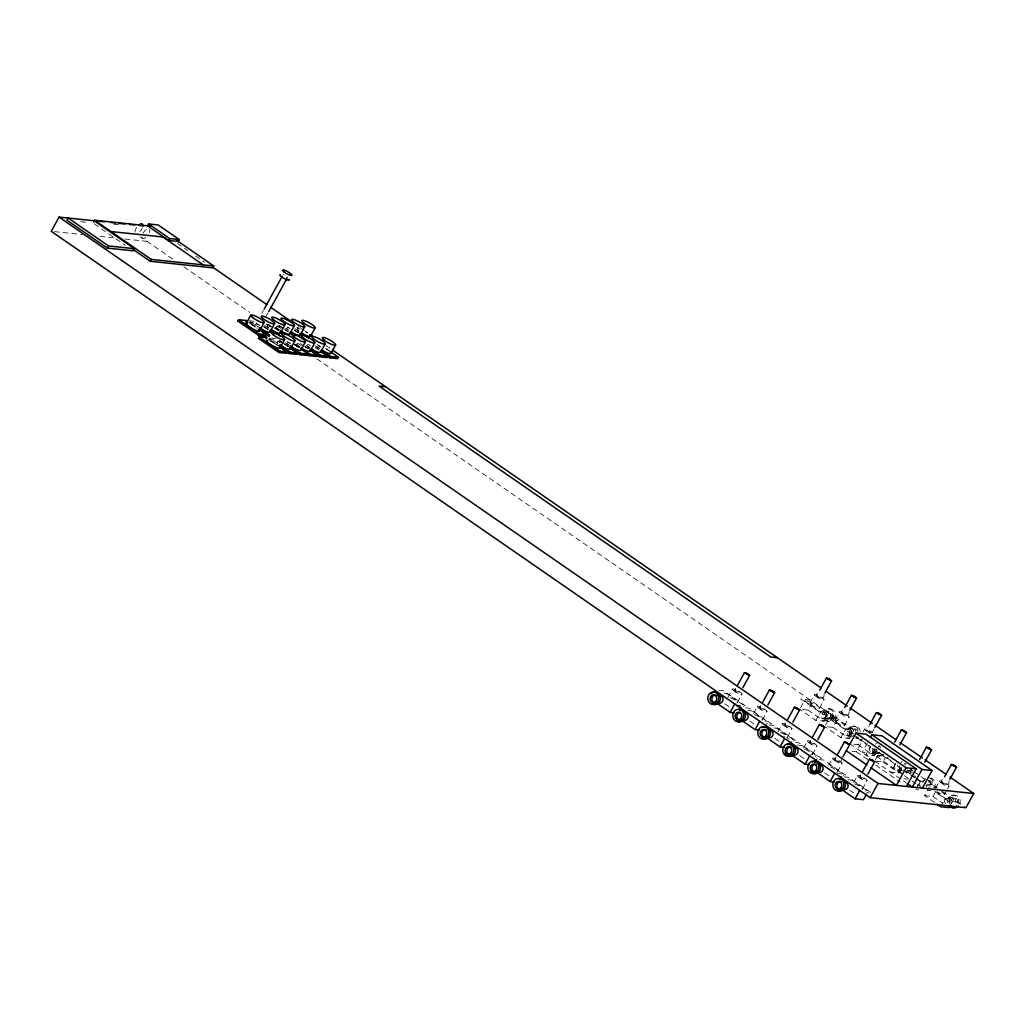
<?xml version="1.0" encoding="UTF-8"?>
<svg xmlns="http://www.w3.org/2000/svg" width="1025" height="1025" viewBox="0 0 1025 1025"><rect width="100%" height="100%" fill="white"/><g stroke="black" fill="none" stroke-linecap="round" stroke-linejoin="round"><path stroke-width="0.75" stroke-dasharray="5 3.75" d="M125.012 239.03L146.985 241.336L148.407 238.748M254.354 326.937L256.609 322.824M261.887 313.227L263.399 310.485M266.487 315.674L267.999 312.933M277.762 345.592L268.781 339.365L269.549 337.968L278.531 344.195M297.186 328.987L298.723 326.193M727.853 697.538L732.465 689.146M734.694 690.389C747.558 694.438 730.569 694.271 736.193 687.66M737.423 702.637L742.036 694.245M753.606 713.413L757.449 706.43M759.679 707.673C772.543 711.722 755.553 711.555 761.178 704.944M762.421 719.909L767.033 711.529M777.821 732.093L782.434 723.701M784.676 724.944C797.527 729.006 780.55 728.826 786.175 722.228M800.474 707.801L804.317 700.818L812.633 701.689L808.02 710.082L802.485 709.492M787.405 737.193L792.017 728.801M809.917 703.022L814.529 694.63M824.113 694.399C824.51 702.958 811.672 695.949 818.937 691.683M819.5 708.121L824.113 699.729M815.823 720.357L820.436 711.965L828.764 712.836L824.151 721.228L815.823 720.357L799.705 709.197M803.587 747.981L807.431 740.985M809.66 742.228C822.511 746.277 805.535 746.11 811.159 739.499M825.458 725.085L829.302 718.089L837.63 718.973L833.017 727.353L826.086 726.635M812.389 754.477L817.002 746.085M834.901 720.293L839.513 711.914M849.11 711.683C849.494 720.242 836.656 713.233 843.934 708.954M844.485 725.392L849.097 717.013M840.82 737.628L845.433 729.249L853.748 730.12L849.136 738.5L840.82 737.628L824.689 726.482M828.648 765.316L832.492 758.321M841.41 759.563C841.487 765.662 831.224 760.012 836.221 756.847M837.463 771.812L842.076 763.42M862.96 731.991L864.498 729.185M853.838 744.201L858.002 744.637L861.077 739.051M870.507 732.939L866.663 730.325L868.918 726.238M852.044 751.325L856.362 751.773L862.32 740.934M871.852 733.042L874.094 728.954M867.406 742.907L862.192 752.388L872.275 753.439L903.127 774.785M853.633 782.6L857.477 775.605M872.275 753.439L875.248 748.019M859.719 776.848C872.57 780.896 855.593 780.73 861.218 774.118M854.299 735.373L870.417 746.52L865.805 754.913L874.12 755.784L877.195 750.197M875.44 759.653L879.283 752.658L894.159 762.946M862.448 789.096L867.06 780.704M876.055 761.191L882.986 761.921L885.293 757.718M895.402 763.804L890.789 772.197L899.104 773.068L902.179 767.469M909.867 772.145L911.404 769.339M916.542 788.084L920.386 781.088L923.166 781.383M934.569 802.473L924.652 795.605L929.252 787.226M935.62 788.02L939.464 781.037M924.652 795.605L932.968 796.476L935.274 792.287M949.06 780.807C949.445 789.365 936.607 782.357 943.884 778.077M944.435 794.516L946.741 790.326M947.51 788.93L949.048 786.137M940.771 806.752L945.383 798.373L953.698 799.244L950.623 804.83M816.694 695.77L821.871 698.486M841.679 713.041L846.855 715.77M834.734 759.563L839.911 762.28M866.663 730.325L871.775 732.824M941.629 782.165L946.805 784.894M283.105 274.738L284.245 274.969M113.916 224.257L118.605 224.744M80.757 221.656L88.406 222.463M54.389 231.624L82.641 234.584M99.899 236.403L115.594 238.043M249.113 320.787L256.903 321.607M248.345 322.183L256.135 323.003L259.991 325.668M271.1 338.135L277.339 338.788M268.781 339.365L276.571 340.185M719.076 690.414L723.765 690.901L746.482 706.622L743.368 706.289M810.224 700.011L800.858 699.037L823.587 714.745L832.941 715.732M724.124 693.4L726.904 693.682L743.022 704.841M828.303 708.723L830.019 708.903M823.126 710.825L829.417 711.491M745.623 707.852L748.75 708.185L771.466 723.893L766.79 723.407M835.208 717.295L825.855 716.308L848.572 732.029L853.248 732.516M747.738 710.53L751.889 710.966L768.007 722.113L765.239 721.831M822.832 718.423L829.123 719.089M827.828 721.318L829.545 721.498M853.287 726.007L855.004 726.187M848.111 728.109L854.402 728.762M769.058 724.97L773.734 725.469L796.463 741.178L793.337 740.857M850.84 733.592L853.953 733.926M774.106 727.955L776.873 728.25L793.004 739.397L787.456 738.82M847.829 735.707L852.403 736.193A3.805 3.331 -84 0 1 849.2 732.657A3.805 3.331 -84 0 1 852.108 728.634A3.805 3.331 -84 0 1 855.811 731.466M876.683 749.634L873.556 749.313L853.364 735.335M795.605 742.42L798.718 742.741L821.448 758.462L816.771 757.975M797.706 745.098L801.87 745.534L817.988 756.681L815.221 756.386M872.813 752.991L879.104 753.644M877.81 755.886L879.514 756.066M819.116 759.589L823.793 760.089L846.509 775.797L843.396 775.464M907.048 770.223L912.583 770.813M897.798 770.275L902.372 770.749A3.805 3.331 -84 0 1 899.322 765.906M903.819 778.769L907.971 779.205M837.515 773.439L843.05 774.016L826.932 762.869M926.651 784.202L932.891 784.855M844.1 776.873L848.777 777.36L871.506 793.081L866.817 792.581M925.806 785.432L935.159 786.418M933.416 787.661L936.197 787.943M847.765 779.705L851.929 780.153L868.047 791.3L865.267 791.005M915.773 789.481L918.554 789.762M953.237 795.131L954.954 795.31M948.061 797.232L954.352 797.886M957.875 802.127L948.522 801.153L934.633 791.543M286.833 277.327L287.333 276.853M300.082 327.641L303.938 330.306M304.899 330.934L307.795 332.971M325.963 345.502L329.909 348.231M177.184 243.245L187.716 250.536M195.621 255.994L204.833 262.374M296.75 327.257L299.313 329.038M325.642 348.372L329.499 351.037M294.854 328.602L299.992 332.151M317.173 344.438L321.017 347.103M294.79 330.101L298.647 332.766M294.085 329.999L297.942 332.664M315.277 345.784L320.415 349.333M287.602 327.052L290.165 328.833M315.226 347.283L319.082 349.948M285.706 328.397L288.281 330.165M308.038 344.233L310.601 346.014M279.248 325.45L283.105 328.115M284.399 329.012L288.243 331.677M278.518 325.348L283.656 328.897M306.142 345.579L309.998 348.244M277.198 325.963L281.055 328.628M304.822 346.194L308.679 348.859M300.235 343.426L304.092 346.091M305.373 346.975L307.948 348.756M275.315 327.308L279.159 329.973M297.634 343.144L301.491 345.809M275.046 328.026L278.903 330.691M268.114 324.259L273.252 327.808M146.985 241.336L174.634 260.452M183.847 266.833L249.69 312.356M266.795 324.195L270.754 326.924M295.764 344.233L299.723 346.963M316.827 358.801L855.401 731.261M910.174 769.134L912.698 770.89M913.826 771.671L937.683 788.161M942.539 791.518L965.934 807.713M140.143 236.762L142.462 238.364M266.564 324.092L270.421 326.757M295.738 344.49L299.595 347.155M294.188 344.323L299.326 347.872M264.681 325.438L268.537 328.102M287 341.274L290.844 343.939M264.617 326.937L268.473 329.602M263.912 326.834L267.768 329.499M804.317 700.818L820.436 711.965M829.302 718.089L845.433 729.249M906.753 771.658L910.469 774.221M911.712 775.079L915.428 777.655M916.67 778.513L920.386 781.088M935.453 791.505L945.383 798.373M875.824 750.877L898.541 766.585M903.332 769.903L909.649 774.272M910.918 775.143L914.697 777.757M915.966 778.628L922.269 782.998M285.104 342.619L288.96 345.284M279.915 340.569L283.771 343.234M285.053 344.118L288.909 346.783M279.197 340.467L283.054 343.132M284.335 344.016L288.192 346.681M250.395 321.671L258.108 327.013M277.865 341.069L280.427 342.85M250.369 323.183L256.788 327.628M904.409 775.669L910.841 780.115M912.122 781.012L915.978 783.677M917.26 784.561L921.116 787.226M249.626 323.08L257.339 328.41M808.02 710.082L824.151 721.228M833.017 727.353L849.136 738.5M858.002 744.637L874.12 755.784M882.986 761.921L899.104 773.068M932.968 796.476L942.885 803.344M269.511 339.48L278.505 345.694M849.687 743.766L868.611 756.834M874.671 761.05L905.895 782.613M94.287 223.847L125.486 245.423M856.362 751.773L867.932 759.781M875.645 765.111L900.078 782.011M724.777 703.791L729.736 707.224M749.762 721.075L754.72 724.496M774.746 738.359L779.705 741.78M799.731 755.63L804.689 759.064M824.805 772.965L829.763 776.399M849.789 790.249L857.233 795.4M286.564 277.301A5.433 1.127 28.8 0 1 287.628 278.031M149.663 229.357A5.868 2.55 -55.3 0 1 149.291 232.56M145.883 237.339A5.868 2.55 -55.3 0 1 141.911 236.929M143.052 233.277A5.868 2.55 -55.3 0 1 147.805 228.639M142.36 227.755A5.868 2.55 -55.3 0 1 139.977 231.547M134.98 232.137A5.868 2.55 -55.3 0 1 136.927 227.191M270.254 341.21A7.611 1.589 28.8 0 1 278.3 345.771M289.165 345.194A7.611 1.589 28.8 0 1 291.074 343.388M294.47 344.964A7.611 1.589 28.8 0 1 300.12 348.859M299.864 347.18A7.611 1.589 28.8 0 1 300.428 344.374M305.553 346.924A7.611 1.589 28.8 0 1 307.141 347.936M310.255 348.269A7.611 1.589 28.8 0 1 310.831 345.463M315.943 348.013A7.611 1.589 28.8 0 1 317.532 349.025M288.486 330.088A7.611 1.589 28.8 0 1 288.947 327.795M295.52 330.832A7.611 1.589 28.8 0 1 298.442 332.843M279.428 329.999A7.611 1.589 28.8 0 1 276.353 326.808M276.673 326.514A7.611 1.589 28.8 0 1 279.992 327.193M285.117 329.73A7.611 1.589 28.8 0 1 288.038 331.754M319.339 348.359A7.611 1.589 28.8 0 1 321.248 346.553M326.373 349.102A7.611 1.589 28.8 0 1 329.294 351.127M251.471 324.72A7.611 1.589 28.8 0 1 256.532 327.59M277.749 343.208A7.611 1.589 28.8 0 1 280.658 342.299M284.053 343.862A7.611 1.589 28.8 0 1 287.359 345.873M258.313 326.924A7.611 1.589 28.8 0 1 260.222 325.117M263.617 326.68A7.611 1.589 28.8 0 1 266.923 328.692M268.742 328.026A7.611 1.589 28.8 0 1 270.651 326.206M274.047 327.782A7.611 1.589 28.8 0 1 278.697 330.78M298.916 331.178A7.611 1.589 28.8 0 1 300.825 329.371M305.95 331.921A7.611 1.589 28.8 0 1 307.526 332.946M850.084 737.705A6.304 5.535 -84 0 1 849.866 727.25A6.304 5.535 -84 0 1 858.463 730.761M856.798 736.821A6.304 5.535 -84 0 1 855.619 737.808M850.686 736.873A6.304 5.535 -84 0 1 852.864 726.623A6.304 5.535 -84 0 1 860.308 732.58M858.514 737.001A6.304 5.535 -84 0 1 855.978 738.589M851.801 735.22A3.805 3.331 -84 0 1 852.71 729.249A3.805 3.331 -84 0 1 857.515 731.645M876.298 749.249A3.805 3.331 -84 0 1 871.16 752.452A3.805 3.331 -84 0 1 871.404 745.867M878.527 746.008A3.805 3.331 -84 0 1 880.488 747.814M879.796 752.401A3.805 3.331 -84 0 1 874.338 748.634M881.782 754.105A6.304 5.535 -84 0 1 875.068 754.989A6.304 5.535 -84 0 1 872.762 747.866M875.478 744.086A6.304 5.535 -84 0 1 876.836 743.471M883.499 754.285A6.304 5.535 -84 0 1 876.785 755.169A6.304 5.535 -84 0 1 874.466 748.045M880.795 753.17A3.805 3.331 -84 0 1 875.901 749.788M878.515 746.162A3.805 3.331 -84 0 1 880.244 746.187M862.076 739.858A5.433 1.127 28.8 0 1 861.128 739.14M870.302 733.516A5.433 1.127 28.8 0 1 867.829 732.196M866.689 731.466A5.433 1.127 28.8 0 1 865.638 729.006A5.433 1.127 28.8 0 1 872.852 732.721M901.129 767.507A3.805 3.331 -84 0 1 896.145 769.737A3.805 3.331 -84 0 1 895.683 763.74M904.306 763.689A3.805 3.331 -84 0 1 905.485 765.098M907.702 770.095A6.304 5.535 -84 0 1 905.587 772.363M901.372 772.927A6.304 5.535 -84 0 1 897.746 765.137M909.418 770.275A6.304 5.535 -84 0 1 905.946 773.158M900.668 771.428A6.304 5.535 -84 0 1 899.207 766.943M901.001 762.523A6.304 5.535 -84 0 1 902.179 761.537M905.229 763.471A3.805 3.331 -84 0 1 906.023 763.868M901.769 769.775A3.805 3.331 -84 0 1 900.898 767.072M888.201 757.872A5.433 1.127 28.8 0 1 887.073 757.142M919.963 785.598A3.805 3.331 -84 0 1 924.729 780.486M928.509 780.576A3.805 3.331 -84 0 1 929.765 786.957M929.675 778.09A6.304 5.535 -84 0 1 933.301 785.868M922.731 782.421A6.304 5.535 -84 0 1 925.46 778.641M929.97 778.026A6.304 5.535 -84 0 1 934.403 787.559M930.931 790.442A6.304 5.535 -84 0 1 928.073 790.39M928.496 780.73A3.805 3.331 -84 0 1 932.045 786.367M926.754 787.059A3.805 3.331 -84 0 1 926.254 786.265M915.671 776.463A5.433 1.127 28.8 0 1 914.415 775.848M911.097 773.708A5.433 1.127 28.8 0 1 912.468 772.414M945.46 803.677A3.805 3.331 -84 0 1 945.447 798.539A3.805 3.331 -84 0 1 949.944 797.95A3.805 3.331 -84 0 1 950.739 802.985M949.534 803.357A3.805 3.331 -84 0 1 950.944 798.193A3.805 3.331 -84 0 1 955.454 799.667A3.805 3.331 -84 0 1 954.044 804.83M947.6 802.959A6.304 5.535 -84 0 1 953.955 795.195A6.304 5.535 -84 0 1 957.683 804.663M949.317 803.139A6.304 5.535 -84 0 1 955.672 795.374A6.304 5.535 -84 0 1 959.4 804.843M951.238 803.536A3.805 3.331 -84 0 1 952.404 798.539A3.805 3.331 -84 0 1 956.863 799.295A3.805 3.331 -84 0 1 956.466 804.42M941.117 791.518A5.433 1.127 28.8 0 1 943.974 794.772A5.433 1.127 28.8 0 1 937.042 791.697M730.453 697.807A5.433 1.127 28.8 0 1 736.193 701.062A5.433 1.127 28.8 0 1 736.668 702.868M754.413 714.745A5.433 1.127 28.8 0 1 760.23 717.641A5.433 1.127 28.8 0 1 762.19 720.127M780.422 732.363A5.433 1.127 28.8 0 1 786.175 735.63A5.433 1.127 28.8 0 1 786.649 737.436M784.804 736.924A5.433 1.127 28.8 0 1 783.625 736.424M811.633 754.707A5.433 1.127 28.8 0 1 810.826 754.541M804.382 749.301A5.433 1.127 28.8 0 1 810.198 752.196A5.433 1.127 28.8 0 1 812.172 754.682M830.481 766.982A5.433 1.127 28.8 0 1 836.221 770.249A5.433 1.127 28.8 0 1 836.707 772.056M854.44 783.92A5.433 1.127 28.8 0 1 860.257 786.816A5.433 1.127 28.8 0 1 862.23 789.301M825.24 717.359A3.805 3.331 -84 0 0 823.985 710.966A3.805 3.331 -84 0 0 819.718 715.553A3.805 3.331 -84 0 0 825.24 717.359M829.814 717.833A3.805 3.331 -84 0 0 828.559 711.452A3.805 3.331 -84 0 0 824.292 716.039A3.805 3.331 -84 0 0 829.814 717.833M831.813 719.55A6.304 5.535 -84 0 0 829.725 708.967A6.304 5.535 -84 0 0 822.652 716.565A6.304 5.535 -84 0 0 831.813 719.55M833.53 719.729A6.304 5.535 -84 0 0 831.442 709.146A6.304 5.535 -84 0 0 824.369 716.744A6.304 5.535 -84 0 0 833.53 719.729M831.531 718.012A3.805 3.331 -84 0 0 830.276 711.632A3.805 3.331 -84 0 0 826.009 716.219A3.805 3.331 -84 0 0 831.531 718.012M811.147 704.585A5.433 1.127 28.8 0 0 819.27 708.326A5.433 1.127 28.8 0 0 813.696 703.791A5.433 1.127 28.8 0 0 811.147 704.585M815.759 696.193A5.433 1.127 28.8 0 0 823.882 699.947A5.433 1.127 28.8 0 0 818.309 695.398A5.433 1.127 28.8 0 0 815.759 696.193M850.225 734.643A3.805 3.331 -84 0 0 848.969 728.25A3.805 3.331 -84 0 0 844.702 732.837A3.805 3.331 -84 0 0 850.225 734.643M836.144 721.869A5.433 1.127 28.8 0 0 844.254 725.61A5.433 1.127 28.8 0 0 838.681 721.075A5.433 1.127 28.8 0 0 836.144 721.869M840.756 713.477A5.433 1.127 28.8 0 0 848.867 717.218A5.433 1.127 28.8 0 0 843.293 712.683A5.433 1.127 28.8 0 0 840.756 713.477M940.707 782.6A5.433 1.127 28.8 0 0 948.817 786.342A5.433 1.127 28.8 0 0 943.243 781.806A5.433 1.127 28.8 0 0 940.707 782.6M733.695 690.709A5.433 1.127 28.8 0 0 741.818 694.45A5.433 1.127 28.8 0 0 736.245 689.915A5.433 1.127 28.8 0 0 733.695 690.709M758.679 707.993A5.433 1.127 28.8 0 0 766.803 711.734A5.433 1.127 28.8 0 0 761.229 707.199A5.433 1.127 28.8 0 0 758.679 707.993M783.677 725.264A5.433 1.127 28.8 0 0 791.787 729.018A5.433 1.127 28.8 0 0 786.213 724.483A5.433 1.127 28.8 0 0 783.677 725.264M808.661 742.548A5.433 1.127 28.8 0 0 816.784 746.303A5.433 1.127 28.8 0 0 811.198 741.754A5.433 1.127 28.8 0 0 808.661 742.548M833.735 759.884A5.433 1.127 28.8 0 0 841.845 763.638A5.433 1.127 28.8 0 0 836.272 759.089A5.433 1.127 28.8 0 0 833.735 759.884M858.719 777.168A5.433 1.127 28.8 0 0 866.842 780.922A5.433 1.127 28.8 0 0 861.256 776.373A5.433 1.127 28.8 0 0 858.719 777.168"/><path stroke-width="1.5" d="M95.158 220.875L59.066 217.095L51.25 231.304L870.199 797.668L965.934 807.713L973.75 793.504L950.047 777.117M93.595 222.118L94.62 220.26L150.893 226.153M107.292 248.088L108.471 245.949L134.467 248.678L133.288 250.817L107.292 248.088L66.997 220.221L68.175 218.069L108.471 245.949M148.548 223.937L147.523 225.808L168.677 240.439L178.299 241.452L179.324 239.581L158.157 224.949L148.548 223.937L169.702 238.569L179.324 239.581M150.227 261.285L151.252 259.415L213.764 265.975L212.739 267.832L150.227 261.285L133.096 249.447M168.677 240.439L169.702 238.569M259.363 329.397L267.064 334.727L266.295 336.123L258.505 335.316L237.941 321.094L238.71 319.697L246.513 320.517L245.744 321.914M246.179 323.644L250.792 315.252M264.155 309.114L282.234 276.212M268.742 311.562L286.833 278.659M259.594 330.78L264.207 322.401M258.505 335.316L259.261 333.919L267.064 334.727M266.18 339.096L266.948 337.699L259.146 336.879L258.377 338.276L278.928 352.498L286.731 353.305L287.5 351.908L279.787 346.578M269.998 331.869L274.61 323.49M280.427 332.971L285.04 324.579M280.03 347.962L284.642 339.583M278.928 352.498L279.697 351.101L287.5 351.908M289.767 333.945L294.38 325.553M290.421 349.051L295.033 340.672M289.332 353.587L290.101 352.19L297.891 352.997L297.122 354.407L289.332 353.587L280.338 347.36M300.171 335.034L304.784 326.655M305.463 341.761L300.85 350.153A7.611 1.589 28.8 0 1 290.498 346.194M299.748 354.676L300.517 353.279L308.32 354.099L307.551 355.496L299.748 354.676L290.754 348.462M310.601 336.136L315.213 327.744M310.203 351.127L314.816 342.734M309.102 355.662L309.87 354.253L317.673 355.073L316.904 356.469L309.102 355.662L306.539 353.881M320.594 352.216L325.207 343.836M319.505 356.751L320.274 355.342L328.077 356.162L327.308 357.558L319.505 356.751L310.511 350.524M331.024 353.317L335.636 344.925M329.922 357.84L330.691 356.444L338.493 357.264L337.725 358.66L329.922 357.84L320.928 351.626M737.692 684.943L744.432 672.682L747.084 673.374L749.608 675.398L742.869 687.66M716.449 702.919L730.095 712.349L734.707 703.957M739.947 710.428L741.485 707.634M762.677 702.215L769.416 689.953L772.068 690.658L774.605 692.682L767.853 704.944M742.677 721.062L755.079 729.633L759.692 721.241M764.932 727.712L766.469 724.918M787.674 719.499L794.413 707.237L797.053 707.942L799.59 709.953L792.85 722.215M767.674 738.333L780.063 746.918L784.676 738.525M819.692 690.312L826.432 678.05L829.071 678.755L831.608 680.779L824.869 693.028M789.929 744.996L791.467 742.19M812.658 736.783L819.398 724.521L822.037 725.213L824.574 727.238L817.835 739.499M791.415 754.759L805.061 764.202L809.673 755.809M844.677 707.596L851.416 695.334L854.068 696.026L856.592 698.051L849.853 710.312M814.913 762.267L816.451 759.474M837.72 754.118L844.574 741.728L849.648 744.573L844.459 741.857M842.909 756.834L855.965 733.106L866.048 734.156L916.183 768.84L906.497 786.457M816.489 772.094L830.122 781.537L834.734 773.145M869.661 724.88L876.401 712.618L879.053 713.31L881.577 715.335L874.837 727.596M839.988 779.602L841.525 776.809M870.379 737.475L871.865 734.771L881.961 735.822L932.097 770.505L922.41 788.123M862.717 771.402L869.456 759.141L872.096 759.832L874.632 761.857L867.893 774.118M841.474 789.378L855.119 798.808L859.732 790.429M894.646 742.164L901.398 729.902L904.037 730.594L906.574 732.619L899.835 744.88M866.509 794.093L863.434 799.679L855.119 798.808M870.199 797.668L878.015 783.459L973.75 793.504M916.183 768.84L906.1 767.776L896.414 785.393L870.699 767.61M919.643 759.435L926.382 747.174L929.022 747.878L931.558 749.903L924.819 762.164M932.097 770.505L922.013 769.442L912.327 787.059L907.176 783.51M944.627 776.719L951.367 764.458L954.019 765.163L956.543 767.174L949.803 779.436M950.623 804.83L949.086 807.636L940.771 806.752L937.042 804.189M749.608 675.398L744.432 672.682M774.605 692.682L769.416 689.953M799.59 709.953L794.413 707.237M831.506 680.895L826.432 678.05M824.574 727.238L819.398 724.521M856.49 698.179L851.416 695.334M881.577 715.335L876.401 712.618M874.632 761.857L869.456 759.141M906.574 732.619L901.398 729.902M931.558 749.903L926.382 747.174M956.543 767.174L951.367 764.458M99.861 221.374L104.576 221.861M110.854 222.528L115.556 223.014M118.695 223.347L124.973 224.001M129.688 224.501L134.39 224.987M139.105 225.487L143.808 225.974M110.943 231.547L162.937 236.993L203.232 264.873M237.941 321.094L241.067 321.427M385.656 386.784L379.058 386.092L770.8 657.025L777.398 657.717M828.405 679.344L829.533 679.473M746.507 673.976L747.635 674.104M853.389 696.628L854.53 696.744M771.492 691.26L772.619 691.375M878.387 713.913L879.514 714.028M796.476 708.544L797.617 708.659M737.129 705.636L740.242 705.969M730.095 712.349L734.259 712.785M903.371 731.197L904.498 731.312M821.461 725.828L822.601 725.943M755.079 729.633L759.243 730.069M928.355 748.468L929.496 748.596M846.535 743.163L847.662 743.279M780.063 746.918L784.228 747.353M953.34 765.752L954.48 765.867M871.519 760.447L872.659 760.563M805.061 764.202L809.212 764.637M830.122 781.537L834.286 781.973M828.046 678.742L830.071 680.139M853.043 696.026L855.055 697.423M878.028 713.31L880.039 714.694M903.012 730.582L905.024 731.978M927.997 747.866L930.021 749.262M952.994 765.15L955.005 766.546M176.889 240.478L213.764 265.975M212.726 267.192L266.705 304.528M270.664 307.257L290.408 320.915M310.357 334.752L312.933 336.52M332.548 350.05L821.025 687.877M826.291 691.516L847.355 706.084M849.981 707.903L872.365 723.394M875.004 725.213L896.068 739.781M900.014 742.51L922.397 757.988M925.037 759.807L946.101 774.375M330.78 351.934L338.493 357.264M301.273 333.035L308.986 338.365M299.928 333.65L302.503 335.431M321.696 350.217L330.691 356.444M320.364 350.832L328.077 356.162M290.844 331.946L295.982 335.495M871.865 734.771L922.013 769.442M289.537 332.561L294.675 336.123M311.28 349.128L320.274 355.342M309.96 349.743L317.673 355.073M280.453 330.857L285.591 334.406M280.184 331.588L282.759 333.356M300.889 348.039L309.87 354.253M300.607 348.769L308.32 354.099M855.965 733.106L906.1 767.776M271.1 329.883L280.094 336.097M269.754 330.486L274.892 334.048M290.242 346.168L300.517 353.279M290.19 347.667L297.891 352.997M259.389 327.897L269.665 335.008L268.896 336.405L261.183 331.075M279.825 345.079L290.101 352.19M238.71 319.697L259.261 333.919M94.62 220.26L151.252 259.415M94.172 220.798L134.467 248.678M745.969 673.31L747.994 674.706M770.967 690.594L772.978 691.99M795.951 707.878L797.962 709.262M820.935 725.149L822.947 726.546M846.009 742.497L848.021 743.881M870.994 759.768L873.005 761.165M259.146 336.879L279.697 351.101M846.278 750.723L866.842 764.945M59.066 217.095L878.015 783.459M289.076 279.325A5.433 1.127 28.8 0 1 284.425 278.633A5.433 1.127 28.8 0 1 280.209 274.649M138.9 225.013A5.868 2.55 -55.3 0 1 142.731 224.565M279.3 346.681A7.611 1.589 28.8 0 1 272.996 346.014A7.611 1.589 28.8 0 1 267.679 340.492M310.062 350.588A7.611 1.589 28.8 0 1 301.44 348.205M320.453 351.678A7.611 1.589 28.8 0 1 311.843 349.294M300.017 334.496A7.611 1.589 28.8 0 1 291.407 332.113M289.627 333.407A7.611 1.589 28.8 0 1 281.004 331.024M330.293 352.023A7.611 1.589 28.8 0 1 329.435 353.561A7.611 1.589 28.8 0 1 322.26 350.383M258.864 329.499A7.611 1.589 28.8 0 1 252.56 328.833A7.611 1.589 28.8 0 1 247.243 323.311M289.691 347.77A7.611 1.589 28.8 0 1 288.23 349.153A7.611 1.589 28.8 0 1 280.081 345.105M269.844 331.331A7.611 1.589 28.8 0 1 267.102 331.767A7.611 1.589 28.8 0 1 259.645 327.923M280.286 332.433A7.611 1.589 28.8 0 1 271.663 330.037M309.858 334.842A7.611 1.589 28.8 0 1 309.012 336.379A7.611 1.589 28.8 0 1 301.837 333.202M956.748 805.945A6.304 5.535 -84 0 1 948.919 805.817M958.465 806.124A6.304 5.535 -84 0 1 950.636 805.996M719.025 695.719A3.805 3.331 -84 0 1 723.048 699.96A3.805 3.331 -84 0 1 717.961 702.676M714.182 702.586A3.805 3.331 -84 0 1 712.144 697.423A3.805 3.331 -84 0 1 716.975 695.668M713.81 692.272A6.304 5.535 -84 0 1 720.473 699.293A6.304 5.535 -84 0 1 712.042 703.791M711.273 693.861A6.304 5.535 -84 0 1 712.452 692.874M744.88 712.887A3.805 3.331 -84 0 1 747.93 717.731A3.805 3.331 -84 0 1 742.946 719.96M740.896 719.896A3.805 3.331 -84 0 1 736.834 716.654A3.805 3.331 -84 0 1 740.306 712.413M738.794 709.556A6.304 5.535 -84 0 1 745.457 716.577A6.304 5.535 -84 0 1 737.026 721.075M769.006 730.287A3.805 3.331 -84 0 1 773.068 734.028A3.805 3.331 -84 0 1 768.724 737.628M765.88 737.18A3.805 3.331 -84 0 1 761.818 733.439A3.805 3.331 -84 0 1 766.162 729.838M762.433 727.442A6.304 5.535 -84 0 1 770.531 733.042A6.304 5.535 -84 0 1 762.023 738.346M793.991 747.571A3.805 3.331 -84 0 1 798.052 751.312A3.805 3.331 -84 0 1 793.709 754.913M790.864 754.464A3.805 3.331 -84 0 1 786.803 750.71A3.805 3.331 -84 0 1 791.146 747.123M787.418 744.727A6.304 5.535 -84 0 1 794.887 747.161A6.304 5.535 -84 0 1 792.543 755.733A6.304 5.535 -84 0 1 785.073 753.285M819.052 764.906A3.805 3.331 -84 0 1 823.126 768.647A3.805 3.331 -84 0 1 818.783 772.248M815.067 771.915A3.805 3.331 -84 0 1 811.915 767.558A3.805 3.331 -84 0 1 816.207 764.458M812.479 762.062A6.304 5.535 -84 0 1 820.564 766.841A6.304 5.535 -84 0 1 813.389 773.619M812.069 772.965A6.304 5.535 -84 0 1 810.967 771.94M844.049 782.19A3.805 3.331 -84 0 1 848.059 786.431A3.805 3.331 -84 0 1 842.973 789.135M840.052 789.199A3.805 3.331 -84 0 1 836.9 784.842A3.805 3.331 -84 0 1 841.205 781.742M838.834 778.731A6.304 5.535 -84 0 1 845.497 785.765A6.304 5.535 -84 0 1 837.066 790.249M284.156 272.099A5.433 1.127 28.8 0 0 291.933 275.353A5.433 1.127 28.8 0 0 285.514 270.613A5.433 1.127 28.8 0 0 284.156 272.099M272.957 334.624A7.611 1.589 28.8 0 0 284.322 339.877A7.611 1.589 28.8 0 0 276.519 333.522A7.611 1.589 28.8 0 0 272.957 334.624M293.778 336.815A7.611 1.589 28.8 0 0 305.142 342.055A7.611 1.589 28.8 0 0 297.34 335.7A7.611 1.589 28.8 0 0 293.778 336.815M303.131 337.789A7.611 1.589 28.8 0 0 314.496 343.042A7.611 1.589 28.8 0 0 306.693 336.687A7.611 1.589 28.8 0 0 303.131 337.789M313.535 338.878A7.611 1.589 28.8 0 0 324.899 344.131A7.611 1.589 28.8 0 0 317.084 337.776A7.611 1.589 28.8 0 0 313.535 338.878M293.099 321.696A7.611 1.589 28.8 0 0 304.463 326.949A7.611 1.589 28.8 0 0 296.661 320.594A7.611 1.589 28.8 0 0 293.099 321.696M282.695 320.607A7.611 1.589 28.8 0 0 294.072 325.86A7.611 1.589 28.8 0 0 286.257 319.493A7.611 1.589 28.8 0 0 282.695 320.607M323.951 339.98A7.611 1.589 28.8 0 0 335.316 345.22A7.611 1.589 28.8 0 0 327.513 338.865A7.611 1.589 28.8 0 0 323.951 339.98M252.522 317.442A7.611 1.589 28.8 0 0 263.899 322.696A7.611 1.589 28.8 0 0 256.083 316.341A7.611 1.589 28.8 0 0 252.522 317.442M283.361 335.713A7.611 1.589 28.8 0 0 294.726 340.966A7.611 1.589 28.8 0 0 286.91 334.611A7.611 1.589 28.8 0 0 283.361 335.713M262.925 318.532A7.611 1.589 28.8 0 0 274.29 323.785A7.611 1.589 28.8 0 0 266.487 317.43A7.611 1.589 28.8 0 0 262.925 318.532M273.355 319.633A7.611 1.589 28.8 0 0 284.719 324.874A7.611 1.589 28.8 0 0 276.917 318.519A7.611 1.589 28.8 0 0 273.355 319.633M303.528 322.798A7.611 1.589 28.8 0 0 314.893 328.038A7.611 1.589 28.8 0 0 307.09 321.683A7.611 1.589 28.8 0 0 303.528 322.798M717.052 702.727A6.304 5.535 -84 0 0 714.963 692.144A6.304 5.535 -84 0 0 707.891 699.742A6.304 5.535 -84 0 0 717.052 702.727M715.719 701.484A3.805 3.331 -84 0 0 714.463 695.091A3.805 3.331 -84 0 0 710.197 699.678A3.805 3.331 -84 0 0 715.719 701.484M742.036 720.011A6.304 5.535 -84 0 0 739.947 709.428A6.304 5.535 -84 0 0 732.875 717.013A6.304 5.535 -84 0 0 742.036 720.011M740.716 718.756A3.805 3.331 -84 0 0 739.448 712.375A3.805 3.331 -84 0 0 735.181 716.962A3.805 3.331 -84 0 0 740.716 718.756M767.02 737.283A6.304 5.535 -84 0 0 764.932 726.699A6.304 5.535 -84 0 0 757.872 734.297A6.304 5.535 -84 0 0 767.02 737.283M765.701 736.04A3.805 3.331 -84 0 0 764.445 729.659A3.805 3.331 -84 0 0 760.178 734.246A3.805 3.331 -84 0 0 765.701 736.04M792.005 754.567A6.304 5.535 -84 0 0 789.929 743.983A6.304 5.535 -84 0 0 782.857 751.581A6.304 5.535 -84 0 0 792.005 754.567M790.685 753.324A3.805 3.331 -84 0 0 789.429 746.943A3.805 3.331 -84 0 0 785.163 751.517A3.805 3.331 -84 0 0 790.685 753.324M817.079 771.902A6.304 5.535 -84 0 0 814.99 761.319A6.304 5.535 -84 0 0 807.918 768.917A6.304 5.535 -84 0 0 817.079 771.902M815.759 770.659A3.805 3.331 -84 0 0 814.491 764.278A3.805 3.331 -84 0 0 810.237 768.853A3.805 3.331 -84 0 0 815.759 770.659M842.063 789.186A6.304 5.535 -84 0 0 839.975 778.603A6.304 5.535 -84 0 0 832.915 786.201A6.304 5.535 -84 0 0 842.063 789.186M840.743 787.943A3.805 3.331 -84 0 0 839.488 781.562A3.805 3.331 -84 0 0 835.221 786.137A3.805 3.331 -84 0 0 840.743 787.943"/></g></svg>
